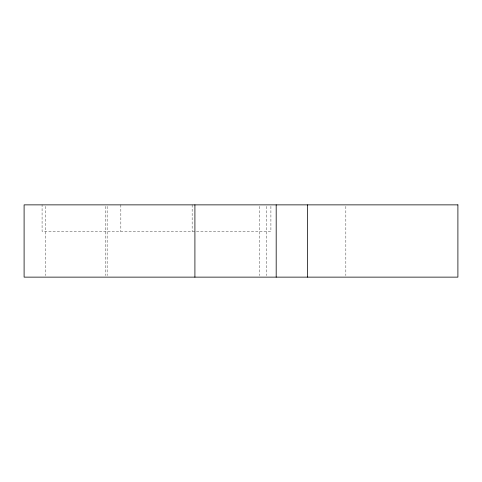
<?xml version="1.0" encoding="UTF-8"?>
<svg xmlns="http://www.w3.org/2000/svg" width="482" height="482" viewBox="0 0 482 482"><rect width="100%" height="100%" fill="white"/><g stroke="black" fill="none" stroke-linecap="round" stroke-linejoin="round"><path stroke-width="0.36" stroke-dasharray="2.41 1.81" d="M345.841 206.374L345.841 275.626M270.908 206.344L270.908 231.366L42.079 231.366L42.079 204.868M266.221 206.374L266.221 275.626M259.611 206.374L259.611 275.626M192.143 204.868L192.143 231.366M120.843 204.868L120.843 231.366M107.143 206.374L107.143 275.626M105.371 206.374L105.371 275.626M45.471 206.374L45.471 275.626"/><path stroke-width="0.72" d="M307.534 204.868L307.534 277.132M276.186 204.868L276.186 277.132M194.909 204.868L194.909 277.132M457.9 204.868L24.1 204.868L24.1 277.132L457.9 277.132L457.9 204.868"/></g></svg>
